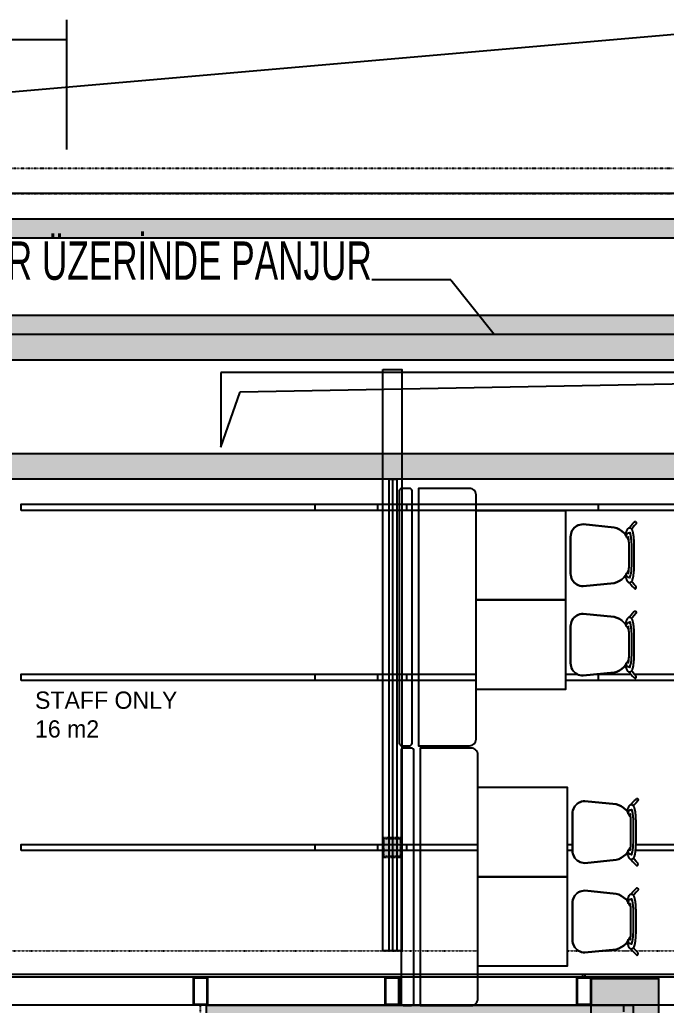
# Model space of a CAD drawing. Header units: inches. Extents: x 19839 to 37459, y -6108 to 838.
# Drawn here: x 35083 to 35589, y -1572 to -801 of the extents above; entities that cross this region are included whole.
import ezdxf
from ezdxf.enums import TextEntityAlignment as Align

# ---------------------------------------------------------------- set-up
doc = ezdxf.new("R2010")
doc.units = ezdxf.units.IN
doc.header["$MEASUREMENT"] = 0
for name, pattern in [('DASHDOTX2', [50.8, 25.4, -12.7, 0, -12.7]), ('DIVIDE2', [15.875, 6.35, -3.175, 0, -3.175, 0, -3.175]), ('DOT', [0.25, 0, -0.25]), ('DOTX2', [12.7, 0, -12.7]), ('HIDDEN1', [1, 0.6, -0.4]), ('JIS_02_1.0', [2, 1, -1])]:
    doc.linetypes.add(name, pattern=pattern)
for name, color, linetype in [('0-hsl-htc', 250, 'Continuous'), ('0-lns-IZGARA', 252, 'Continuous'), ('01_Existing Wall Hatch', 251, 'Continuous'), ('2-SPS-ALC', 3, 'Continuous'), ('3-opn-gls', 4, 'Continuous'), ('ABOVE-ATA', 235, 'JIS_02_1.0'), ('ALUMINIUM-ATA', 152, 'Continuous'), ('AVM-CEVRE-EGIM0.15', 11, 'Continuous'), ('AVM-CEVRE-GOR-DUVAR0.4', 4, 'Continuous'), ('AVM-CEVRE-GOR-KALDIRIM0.3', 112, 'DIVIDE2'), ('AVM-CEVRE-GOR-PARAPET0.3', 163, 'Continuous'), ('AVM-CEVRE-PANJUR_SAFT_ZEMINUSTU', 1, 'Continuous'), ('AVM-CEVRE-PANJUR_YAZI', 161, 'Continuous'), ('AVM100_02_CELIK GIYDIRME-PROFIL', 10, 'Continuous'), ('AVM100_02_KAPEN_GIYRDIRME CAM01', 83, 'Continuous'), ('AVM100_03_GOR_GIYDIRME-CELIK', 22, 'Continuous'), ('FURNITURE-ATA', 34, 'Continuous'), ('g3', 155, 'HIDDEN1'), ('GLASS-ATA', 140, 'Continuous'), ('GYPSUM-ATA', 11, 'Continuous'), ('n', 55, 'DOT'), ('TXT-ATA', 7, 'Continuous'), ('WIPEOUT-ATA', 185, 'DOTX2')]:
    doc.layers.add(name, color=color, linetype=linetype)
doc.layers.add('AVM100_02_DUVAR-ALCIPAN PROFIL AKS', color=1, linetype='DASHDOTX2', plot=False)
doc.styles.add('ATA', font='GOTHIC.TTF')
doc.styles.add('txt-note', font='ARIALN.TTF', dxfattribs={"width": 0.7})

# ---------------------------------------------------------------- blocks, each defined once
blk = doc.blocks.new('zemin 2')
at = {"layer": '0-hsl-htc'}
blk.add_hatch(color=0, dxfattribs=at).paths.add_polyline_path([(21228.39, 4089.75), (21213.39, 4089.75), (21213.39, 4074.75), (21228.39, 4074.75)])
at = {"layer": '01_Existing Wall Hatch'}
h = blk.add_hatch(color=0, dxfattribs=at)
h.dxf.hatch_style = 1
h.paths.add_polyline_path([(20735.39, 4483.75), (22016.89, 4483.75), (22016.89, 4573.75), (20735.39, 4573.75)])
h.paths.add_polyline_path([(20750.39, 4498.75), (22001.89, 4498.75), (22001.89, 4558.75), (20750.39, 4558.75)], flags=16)
h = blk.add_hatch(color=0, dxfattribs=at)
h.dxf.hatch_style = 1
h.paths.add_polyline_path([(20735.39, 4483.75), (22016.89, 4483.75), (22016.89, 4370.25), (20735.39, 4370.25)])
h.paths.add_polyline_path([(20755.39, 4463.75), (21996.89, 4463.75), (21996.89, 4390.25), (20755.39, 4390.25)], flags=16)
at = {"color": 0}
for points in [[(21213.39, 4456.25), (21228.39, 4456.25), (21228.39, 4001.25), (21213.39, 4001.25), (21213.39, 4456.25)], [(20930.57, 4345.83), (20930.57, 4350.66), (21209.32, 4350.66), (21209.32, 4345.83), (20930.57, 4345.83)], [(21160.57, 4345.83), (21160.57, 4350.66), (21381.82, 4350.66), (21381.82, 4345.83), (21160.57, 4345.83)], [(21232.39, 4345.83), (21232.39, 4350.66), (21509.32, 4350.66), (21509.32, 4345.83), (21232.39, 4345.83)], [(20930.57, 4212.83), (20930.57, 4217.66), (21209.32, 4217.66), (21209.32, 4212.83), (20930.57, 4212.83)], [(21160.57, 4212.83), (21160.57, 4217.66), (21381.82, 4217.66), (21381.82, 4212.83), (21160.57, 4212.83)], [(21232.39, 4212.83), (21232.39, 4217.66), (21509.32, 4217.66), (21509.32, 4212.83), (21232.39, 4212.83)], [(20930.57, 4079.83), (20930.57, 4084.66), (21209.32, 4084.66), (21209.32, 4079.83), (20930.57, 4079.83)], [(21160.57, 4079.83), (21160.57, 4084.66), (21381.82, 4084.66), (21381.82, 4079.83), (21160.57, 4079.83)], [(21232.39, 4079.83), (21232.39, 4084.66), (21509.32, 4084.66), (21509.32, 4079.83), (21232.39, 4079.83)]]:
    blk.add_lwpolyline(points, dxfattribs=at)
at = {"layer": '0-lns-IZGARA', "color": 0}
for p, q in [((20966.2, 4729.75), (20966.2, 4628.13)), ((20909.09, 4714.39), (20966.2, 4714.39))]:
    blk.add_line(p, q, dxfattribs=at)
at = {"layer": '2-SPS-ALC', "color": 0}
for p, q in [((21365.39, 3980.75), (21376.39, 3980.75)), ((21365.39, 3958.75), (21365.39, 3980.75)), ((21365.39, 3980.75), (21376.39, 3980.75)), ((21365.39, 3958.75), (21365.39, 3980.75)), ((21365.89, 3980.25), (21375.89, 3980.25)), ((21365.89, 3959.25), (21365.89, 3980.25)), ((21365.89, 3980.25), (21375.89, 3980.25)), ((21365.89, 3959.25), (21365.89, 3980.25)), ((21375.89, 3980.25), (21375.89, 3959.25)), ((21375.89, 3980.25), (21375.89, 3959.25)), ((21376.39, 3980.75), (21376.39, 3958.75)), ((21376.39, 3980.75), (21376.39, 3958.75)), ((21376.39, 3958.75), (21365.39, 3958.75)), ((21376.39, 3958.75), (21365.39, 3958.75)), ((21375.89, 3959.25), (21365.89, 3959.25)), ((21375.89, 3959.25), (21365.89, 3959.25))]:
    blk.add_line(p, q, dxfattribs=at)
at = {"layer": '3-opn-gls', "color": 0}
for p, q in [((21369.89, 3980.75), (21369.89, 3982.75)), ((21369.89, 3980.75), (21369.89, 3982.75)), ((21371.89, 3980.75), (21371.89, 3982.75)), ((21371.89, 3980.75), (21371.89, 3982.75))]:
    blk.add_line(p, q, dxfattribs=at)
at = {"layer": 'ABOVE-ATA', "color": 0, "ltscale": 10}
blk.add_line((21384.21, 2938.75, 0), (21384.21, 3958.88, 0), dxfattribs=at)
at = {"layer": 'AVM-CEVRE-EGIM0.15', "color": 0, "linetype": 'Continuous'}
blk.add_line((21574.94, 4729.75), (20240.89, 4613.75), dxfattribs=at)
at = {"layer": 'AVM-CEVRE-GOR-DUVAR0.4', "color": 0}
for p, q in [((20735.39, 4483.75), (22016.89, 4483.75)), ((20755.39, 4463.75), (21996.89, 4463.75)), ((21996.89, 4390.25), (20755.39, 4390.25)), ((22016.89, 4370.25), (20735.39, 4370.25))]:
    blk.add_line(p, q, dxfattribs=at)
at = {"layer": 'AVM-CEVRE-GOR-KALDIRIM0.3', "color": 0, "ltscale": 0.05}
for p, q in [((20230.89, 4613.75), (23164.07, 4613.75)), ((20230.89, 4593.75), (22016.89, 4593.75))]:
    blk.add_line(p, q, dxfattribs=at)
at = {"layer": 'AVM-CEVRE-GOR-PARAPET0.3', "color": 0}
for p, q in [((22016.89, 4593.75), (20230.89, 4593.75)), ((22016.89, 4573.75), (20735.39, 4573.75)), ((22001.89, 4558.75), (20750.39, 4558.75)), ((20750.39, 4498.75), (22001.89, 4498.75)), ((20735.39, 4483.75), (22016.89, 4483.75))]:
    blk.add_line(p, q, dxfattribs=at)
at = {"layer": 'AVM-CEVRE-PANJUR_SAFT_ZEMINUSTU', "color": 0}
for p, q in [((21086.89, 4453.75), (21086.89, 4395.25)), ((21921.12, 4453.75), (21086.89, 4453.75)), ((21101.89, 4438.75), (21921.12, 4453.75)), ((21086.89, 4395.25), (21101.89, 4438.75))]:
    blk.add_line(p, q, dxfattribs=at)
at = {"layer": 'AVM-CEVRE-PANJUR_YAZI', "color": 0}
for q in [(21204.9, 4526.27), (21300.48, 4483.75)]:
    blk.add_line((21266.83, 4526.27), q, dxfattribs=at)
at = {"layer": 'AVM100_02_CELIK GIYDIRME-PROFIL', "color": 0}
for p, q in [((21065.42, 3980.75), (21076.42, 3980.75)), ((21065.42, 3958.75), (21065.42, 3980.75)), ((21065.42, 3980.75), (21076.42, 3980.75)), ((21065.42, 3958.75), (21065.42, 3980.75)), ((21065.92, 3980.25), (21075.92, 3980.25)), ((21065.92, 3959.25), (21065.92, 3980.25)), ((21065.92, 3980.25), (21075.92, 3980.25)), ((21065.92, 3959.25), (21065.92, 3980.25)), ((21075.92, 3980.25), (21075.92, 3959.25)), ((21075.92, 3980.25), (21075.92, 3959.25)), ((21076.42, 3980.75), (21076.42, 3958.75)), ((21076.42, 3980.75), (21076.42, 3958.75)), ((21215.39, 3980.75), (21226.39, 3980.75)), ((21215.39, 3958.75), (21215.39, 3980.75)), ((21215.39, 3980.75), (21226.39, 3980.75)), ((21215.39, 3958.75), (21215.39, 3980.75)), ((21215.89, 3980.25), (21225.89, 3980.25)), ((21215.89, 3959.25), (21215.89, 3980.25)), ((21215.89, 3980.25), (21225.89, 3980.25)), ((21215.89, 3959.25), (21215.89, 3980.25)), ((21225.89, 3980.25), (21225.89, 3959.25)), ((21225.89, 3980.25), (21225.89, 3959.25)), ((21226.39, 3980.75), (21226.39, 3958.75)), ((21226.39, 3980.75), (21226.39, 3958.75)), ((21365.39, 3980.75), (21376.39, 3980.75)), ((21365.39, 3958.75), (21365.39, 3980.75)), ((21365.39, 3980.75), (21376.39, 3980.75)), ((21365.39, 3958.75), (21365.39, 3980.75)), ((21365.89, 3980.25), (21375.89, 3980.25)), ((21365.89, 3959.25), (21365.89, 3980.25)), ((21365.89, 3980.25), (21375.89, 3980.25)), ((21365.89, 3959.25), (21365.89, 3980.25)), ((21375.89, 3980.25), (21375.89, 3959.25)), ((21375.89, 3980.25), (21375.89, 3959.25)), ((21376.39, 3980.75), (21376.39, 3958.75)), ((21376.39, 3980.75), (21376.39, 3958.75)), ((21076.42, 3958.75), (21065.42, 3958.75)), ((21076.42, 3958.75), (21065.42, 3958.75)), ((21075.92, 3959.25), (21065.92, 3959.25)), ((21075.92, 3959.25), (21065.92, 3959.25)), ((21226.39, 3958.75), (21215.39, 3958.75)), ((21226.39, 3958.75), (21215.39, 3958.75)), ((21225.89, 3959.25), (21215.89, 3959.25)), ((21225.89, 3959.25), (21215.89, 3959.25)), ((21376.39, 3958.75), (21365.39, 3958.75)), ((21376.39, 3958.75), (21365.39, 3958.75)), ((21375.89, 3959.25), (21365.89, 3959.25)), ((21375.89, 3959.25), (21365.89, 3959.25))]:
    blk.add_line(p, q, dxfattribs=at)
at = {"layer": 'AVM100_02_DUVAR-ALCIPAN PROFIL AKS', "color": 0, "ltscale": 0.001}
blk.add_line((21070.71, 3959.75), (21070.71, 3952.85), dxfattribs=at)
at = {"layer": 'AVM100_02_KAPEN_GIYRDIRME CAM01', "color": 0}
for p, q in [((22069.71, 3982.75), (19949.03, 3982.75)), ((22069.71, 3980.75), (19949.03, 3980.75))]:
    blk.add_line(p, q, dxfattribs=at)
at = {"layer": 'AVM100_03_GOR_GIYDIRME-CELIK', "color": 0, "linetype": 'ByBlock'}
blk.add_line((22069.71, 3958.75), (19949.03, 3958.75), dxfattribs=at)
blk.add_line((22069.71, 3958.75), (19949.03, 3958.75), dxfattribs=at)
at = {"layer": 'g3', "color": 0, "linetype": 'HIDDEN1'}
blk.add_lwpolyline([(21228.39, 4089.75), (21213.39, 4089.75), (21213.39, 4074.75), (21228.39, 4074.75), (21228.39, 4089.75)], dxfattribs=at)
blk.add_lwpolyline([(21227.68, 4089.04), (21214.1, 4089.04), (21214.1, 4075.46), (21227.68, 4075.46)], close=True, dxfattribs=at)
at = {"layer": 'n', "color": 0}
blk.add_line((19949.03, 4001.25), (22120.89, 4001.25), dxfattribs=at)
at = {"layer": 'AVM-CEVRE-PANJUR_YAZI', "color": 0, "style": 'txt-note', "width": 0.8}
blk.add_text('200 cm DUVAR ÜZERİNDE PANJUR', height=30, dxfattribs=at).set_placement((21204.9, 4526.27), align=Align.RIGHT)
blk = doc.blocks.new('thornet1')
blk.add_wipeout([(16835.53, -12716.7), (16835.76, -12715.53), (16836.67, -12713.34), (16838.12, -12711.45), (16840, -12710.01), (16841.07, -12709.48), (16843.96, -12708.83), (16846.34, -12708.96), (16852.41, -12709.56), (16861.16, -12710.42), (16867.28, -12711.02), (16870.14, -12712.13), (16872.75, -12713.71), (16874.29, -12715.06), (16875.5, -12716.44), (16875.65, -12715.48), (16876.18, -12714.09), (16876.92, -12712.47), (16877.5, -12711.64), (16878, -12711.3), (16878.48, -12711.01), (16879.36, -12709.89), (16880.62, -12708.45), (16882.34, -12706.86), (16882.83, -12706.9), (16883.17, -12707.25), (16883.34, -12707.91), (16883.17, -12708.57), (16882.68, -12709.12), (16881.86, -12709.97), (16880.93, -12711.04), (16879.95, -12712.29), (16880.21, -12712.93), (16880.77, -12714.78), (16881.33, -12718.54), (16881.6, -12723.15), (16881.61, -12729.45), (16881.61, -12739.01), (16881.52, -12741.65), (16881.33, -12744.15), (16880.94, -12747.1), (16880.44, -12749.14), (16880.22, -12750.76), (16881.18, -12751.92), (16882.29, -12753.16), (16883.08, -12753.97), (16883.34, -12754.78), (16883.11, -12755.55), (16882.65, -12755.85), (16882.16, -12755.72), (16880.47, -12754.06), (16878.9, -12752.23), (16878.34, -12751.49), (16877.3, -12750.84), (16876.56, -12749.46), (16875.8, -12747.65), (16875.59, -12747.01), (16874.9, -12746.93), (16874.29, -12747.63), (16872.29, -12749.28), (16870.67, -12750.3), (16868.25, -12751.34), (16867.28, -12751.67), (16845.12, -12753.84), (16844.02, -12753.95), (16840.97, -12753.16), (16838.56, -12751.63), (16837, -12749.84), (16835.76, -12747.15), (16835.45, -12744.81), (16835.45, -12736.61)]).dxf.layer = 'WIPEOUT-ATA'
at = {"layer": 'FURNITURE-ATA'}
for p, q in [((16840, -12710.01, 61.43), (16839.01, -12710.67, 61.43)), ((16840, -12710.01, 58.87), (16839.01, -12710.67, 58.87)), ((16841.07, -12709.48, 61.43), (16840, -12710.01, 61.43)), ((16841.07, -12709.48, 58.87), (16840, -12710.01, 58.87)), ((16842.19, -12709.1, 61.43), (16841.07, -12709.48, 61.43)), ((16842.19, -12709.1, 58.87), (16841.07, -12709.48, 58.87)), ((16843.36, -12708.87, 61.43), (16842.19, -12709.1, 61.43)), ((16843.36, -12708.87, 58.87), (16842.19, -12709.1, 58.87)), ((16844.56, -12708.79, 61.43), (16843.36, -12708.87, 61.43)), ((16844.56, -12708.79, 58.87), (16843.36, -12708.87, 58.87)), ((16867.28, -12711.02, 61.43), (16844.56, -12708.79, 61.43)), ((16867.28, -12711.02, 58.87), (16844.56, -12708.79, 58.87)), ((16835.53, -12716.7, 61.43), (16835.45, -12717.87, 61.43)), ((16835.53, -12716.7, 58.87), (16835.45, -12717.87, 58.87)), ((16835.76, -12715.53, 61.43), (16835.53, -12716.7, 61.43)), ((16835.76, -12715.53, 58.87), (16835.53, -12716.7, 58.87)), ((16835.53, -12716.7, 58.87), (16835.53, -12716.7, 61.43)), ((16836.14, -12714.41, 61.43), (16835.76, -12715.53, 61.43)), ((16836.14, -12714.41, 58.87), (16835.76, -12715.53, 58.87)), ((16835.76, -12715.53, 58.87), (16835.76, -12715.53, 61.43)), ((16836.67, -12713.34, 61.43), (16836.14, -12714.41, 61.43)), ((16836.67, -12713.34, 58.87), (16836.14, -12714.41, 58.87)), ((16836.14, -12714.41, 58.87), (16836.14, -12714.41, 61.43)), ((16837.33, -12712.35, 61.43), (16836.67, -12713.34, 61.43)), ((16837.33, -12712.35, 58.87), (16836.67, -12713.34, 58.87)), ((16836.67, -12713.34, 58.87), (16836.67, -12713.34, 61.43)), ((16838.12, -12711.45, 61.43), (16837.33, -12712.35, 61.43)), ((16838.12, -12711.45, 58.87), (16837.33, -12712.35, 58.87)), ((16839.01, -12710.67, 61.43), (16838.12, -12711.45, 61.43)), ((16839.01, -12710.67, 58.87), (16838.12, -12711.45, 58.87)), ((16869.23, -12711.68, 61.43), (16867.28, -12711.02, 61.43)), ((16869.23, -12711.68, 58.87), (16867.28, -12711.02, 58.87)), ((16871.06, -12712.58, 61.43), (16869.23, -12711.68, 61.43)), ((16871.06, -12712.58, 58.87), (16869.23, -12711.68, 58.87)), ((16869.23, -12711.68, 58.87), (16869.23, -12711.68, 61.43)), ((16872.75, -12713.71, 61.43), (16871.06, -12712.58, 61.43)), ((16872.75, -12713.71, 58.87), (16871.06, -12712.58, 58.87)), ((16871.06, -12712.58, 58.87), (16871.06, -12712.58, 61.43)), ((16874.29, -12715.06, 61.43), (16872.75, -12713.71, 61.43)), ((16874.29, -12715.06, 58.87), (16872.75, -12713.71, 58.87)), ((16872.75, -12713.71, 58.87), (16872.75, -12713.71, 61.43)), ((16875.5, -12716.44, 58.87), (16874.29, -12715.06, 58.87)), ((16835.45, -12717.87, 58.87), (16835.45, -12717.87, 61.43)), ((16835.45, -12717.87, 61.43), (16835.45, -12744.81, 61.43)), ((16835.45, -12717.87, 58.87), (16835.45, -12744.81, 58.87)), ((16877.67, -12720.12, 58.87), (16876.89, -12718.54, 58.87)), ((16835.45, -12744.81, 58.87), (16835.45, -12744.81, 61.43)), ((16835.45, -12744.81, 61.43), (16835.53, -12745.99, 61.43)), ((16835.45, -12744.81, 58.87), (16835.53, -12745.99, 58.87)), ((16835.53, -12745.99, 61.43), (16835.76, -12747.15, 61.43)), ((16835.53, -12745.99, 58.87), (16835.53, -12745.99, 61.43)), ((16835.53, -12745.99, 58.87), (16835.76, -12747.15, 58.87)), ((16876.91, -12744.1, 58.87), (16877.67, -12742.57, 58.87)), ((16877.67, -12742.57, 58.87), (16877.67, -12742.57, 61.43)), ((16835.76, -12747.15, 61.43), (16836.14, -12748.28, 61.43)), ((16835.76, -12747.15, 58.87), (16835.76, -12747.15, 61.43)), ((16835.76, -12747.15, 58.87), (16836.14, -12748.28, 58.87)), ((16836.14, -12748.28, 61.43), (16836.67, -12749.35, 61.43)), ((16836.14, -12748.28, 58.87), (16836.14, -12748.28, 61.43)), ((16836.14, -12748.28, 58.87), (16836.67, -12749.35, 58.87)), ((16836.67, -12749.35, 61.43), (16837.33, -12750.34, 61.43)), ((16836.67, -12749.35, 58.87), (16836.67, -12749.35, 61.43)), ((16836.67, -12749.35, 58.87), (16837.33, -12750.34, 58.87)), ((16837.33, -12750.34, 61.43), (16838.12, -12751.23, 61.43)), ((16837.33, -12750.34, 58.87), (16837.33, -12750.34, 61.43)), ((16837.33, -12750.34, 58.87), (16838.12, -12751.23, 58.87)), ((16838.12, -12751.23, 61.43), (16839.01, -12752.02, 61.43)), ((16838.12, -12751.23, 58.87), (16838.12, -12751.23, 61.43)), ((16838.12, -12751.23, 58.87), (16839.01, -12752.02, 58.87)), ((16839.01, -12752.02, 61.43), (16840, -12752.68, 61.43)), ((16839.01, -12752.02, 58.87), (16839.01, -12752.02, 61.43)), ((16839.01, -12752.02, 58.87), (16840, -12752.68, 58.87)), ((16840, -12752.68, 61.43), (16841.07, -12753.2, 61.43)), ((16840, -12752.68, 58.87), (16840, -12752.68, 61.43)), ((16840, -12752.68, 58.87), (16841.07, -12753.2, 58.87)), ((16841.07, -12753.2, 61.43), (16842.19, -12753.59, 61.43)), ((16841.07, -12753.2, 58.87), (16841.07, -12753.2, 61.43)), ((16841.07, -12753.2, 58.87), (16842.19, -12753.59, 58.87)), ((16844.56, -12753.9, 61.43), (16867.28, -12751.67, 61.43)), ((16844.56, -12753.9, 58.87), (16867.28, -12751.67, 58.87)), ((16867.28, -12751.67, 61.43), (16869.23, -12751.01, 61.43)), ((16867.28, -12751.67, 58.87), (16869.23, -12751.01, 58.87)), ((16867.28, -12751.67, 58.87), (16867.28, -12751.67, 61.43)), ((16869.23, -12751.01, 61.43), (16871.06, -12750.11, 61.43)), ((16869.23, -12751.01, 58.87), (16871.06, -12750.11, 58.87)), ((16869.23, -12751.01, 58.87), (16869.23, -12751.01, 61.43)), ((16871.06, -12750.11, 61.43), (16872.75, -12748.97, 61.43)), ((16871.06, -12750.11, 58.87), (16872.75, -12748.97, 58.87)), ((16871.06, -12750.11, 58.87), (16871.06, -12750.11, 61.43)), ((16872.75, -12748.97, 61.43), (16874.29, -12747.63, 61.43)), ((16872.75, -12748.97, 58.87), (16874.29, -12747.63, 58.87)), ((16872.75, -12748.97, 58.87), (16872.75, -12748.97, 61.43)), ((16874.29, -12747.63, 61.43), (16875.51, -12746.23, 120.3)), ((16874.29, -12747.63, 58.87), (16875.51, -12746.23, 117.75)), ((16874.29, -12747.63, 58.87), (16874.29, -12747.63, 61.43)), ((16875.51, -12746.23, 117.75), (16875.51, -12746.23, 120.3)), ((16842.19, -12753.59, 61.43), (16843.36, -12753.82, 61.43)), ((16842.19, -12753.59, 58.87), (16842.19, -12753.59, 61.43)), ((16842.19, -12753.59, 58.87), (16843.36, -12753.82, 58.87)), ((16843.36, -12753.82, 61.43), (16844.56, -12753.9, 61.43)), ((16843.36, -12753.82, 58.87), (16844.56, -12753.9, 58.87)), ((16844.56, -12753.9, 58.87), (16844.56, -12753.9, 61.43))]:
    blk.add_line(p, q, dxfattribs=at)
for points, elevation in [([(16878.34, -12711.2), (16878.61, -12710.82), (16879.36, -12709.89), (16880.62, -12708.45), (16881.36, -12707.73), (16882.16, -12706.97)], 33.45), ([(16882.16, -12706.97), (16882.34, -12706.86), (16882.55, -12706.82), (16882.75, -12706.86), (16882.94, -12706.97), (16883.11, -12707.14), (16883.23, -12707.36), (16883.31, -12707.63), (16883.34, -12707.91), (16883.31, -12708.19), (16883.23, -12708.45), (16883.11, -12708.68), (16881.86, -12709.97), (16880.5, -12711.55), (16879.95, -12712.29)], 16.77), ([(16876.03, -12717.37), (16875.82, -12717.17), (16875.66, -12716.9), (16875.55, -12716.55), (16875.52, -12716.22), (16875.56, -12715.84), (16875.61, -12715.61), (16875.69, -12715.36), (16875.84, -12714.91), (16875.95, -12714.62), (16876.09, -12714.28), (16876.26, -12713.9), (16876.41, -12713.57), (16876.67, -12712.99), (16876.92, -12712.47), (16877, -12712.3), (16877.16, -12712.04), (16877.25, -12711.9), (16877.35, -12711.79), (16877.56, -12711.58), (16877.66, -12711.5), (16877.9, -12711.37), (16878.01, -12711.32), (16878.27, -12711.28), (16878.38, -12711.26), (16878.5, -12711.28), (16878.76, -12711.32), (16878.88, -12711.37), (16879.12, -12711.5), (16879.24, -12711.58), (16879.37, -12711.7), (16879.57, -12711.9), (16879.69, -12712.04), (16879.82, -12712.22), (16879.95, -12712.43), (16880.09, -12712.68), (16880.21, -12712.93), (16880.33, -12713.22), (16880.4, -12713.42), (16880.44, -12713.55), (16880.56, -12713.92), (16880.67, -12714.33), (16880.72, -12714.56), (16880.82, -12714.99), (16880.92, -12715.45), (16881.01, -12715.94), (16881.09, -12716.46), (16881.16, -12717), (16881.23, -12717.56), (16881.28, -12718.05), (16881.33, -12718.54), (16881.37, -12719.03), (16881.41, -12719.52), (16881.45, -12720.04), (16881.49, -12720.54), (16881.52, -12721.04), (16881.54, -12721.57), (16881.56, -12722.09), (16881.58, -12722.62), (16881.6, -12723.15), (16881.61, -12723.68), (16881.61, -12739.01), (16881.58, -12740.07), (16881.56, -12740.59), (16881.52, -12741.65), (16881.45, -12742.65), (16881.37, -12743.66), (16881.28, -12744.64), (16881.16, -12745.69), (16881.09, -12746.23), (16881.01, -12746.74), (16880.87, -12747.46), (16880.73, -12748.1), (16880.65, -12748.41), (16880.44, -12749.14), (16880.21, -12749.76), (16880.09, -12750.01), (16879.97, -12750.21), (16879.82, -12750.47), (16879.69, -12750.64), (16879.57, -12750.79), (16879.37, -12750.99), (16879.24, -12751.1), (16879.12, -12751.19), (16878.88, -12751.31), (16878.76, -12751.36), (16878.38, -12751.42), (16878.01, -12751.36), (16877.9, -12751.31), (16877.66, -12751.19), (16877.56, -12751.1), (16877.35, -12750.9), (16877.25, -12750.79), (16877.16, -12750.64), (16877, -12750.38), (16876.92, -12750.21), (16876.67, -12749.69), (16876.45, -12749.22), (16876.41, -12749.12), (16876.26, -12748.79), (16876.09, -12748.41), (16875.95, -12748.07), (16875.84, -12747.77), (16875.75, -12747.52), (16875.65, -12747.21), (16875.59, -12747.01), (16875.56, -12746.88), (16875.55, -12746.8), (16875.52, -12746.47), (16875.54, -12746.2), (16875.55, -12746.13), (16875.56, -12746.1), (16875.66, -12745.79), (16875.82, -12745.52), (16876.03, -12745.31)], 60.9), ([(16878.3, -12715.4), (16878.31, -12715.39), (16878.48, -12715.04), (16878.61, -12714.78), (16878.76, -12715.31), (16878.93, -12716.15), (16879, -12716.59), (16879.05, -12716.88)], 84.47), ([(16878.3, -12747.28), (16878.31, -12747.3), (16878.48, -12747.64), (16878.61, -12747.91), (16878.76, -12747.38), (16878.93, -12746.54), (16879, -12746.1), (16879.05, -12745.8)], 84.47), ([(16878.34, -12751.49), (16878.61, -12751.86), (16879.36, -12752.8), (16880.62, -12754.24), (16881.36, -12754.95), (16882.16, -12755.72)], 33.45), ([(16882.16, -12755.72), (16882.34, -12755.83), (16882.55, -12755.86), (16882.75, -12755.83), (16882.94, -12755.72), (16883.11, -12755.55), (16883.23, -12755.32), (16883.31, -12755.06), (16883.34, -12754.78), (16883.31, -12754.5), (16883.23, -12754.23), (16883.11, -12754.01), (16881.86, -12752.71), (16880.5, -12751.13), (16879.95, -12750.39)], 16.77)]:
    blk.add_lwpolyline(points, dxfattribs=dict(at, elevation=elevation))
at = {"layer": 'FURNITURE-ATA', "elevation": 72.41}
blk.add_lwpolyline([(16876.02, -12745.09), (16876.02, -12744.9), (16876.08, -12744.71), (16876.19, -12744.54), (16876.35, -12744.39), (16876.54, -12744.28), (16876.75, -12744.21), (16876.96, -12744.19), (16877.17, -12744.22), (16877.36, -12744.29), (16877.51, -12744.4), (16877.61, -12744.55), (16877.62, -12744.57), (16877.63, -12744.51), (16877.74, -12743.88), (16877.79, -12743.48), (16877.84, -12743.1), (16877.89, -12742.69), (16877.92, -12742.27), (16877.95, -12741.89), (16877.98, -12741.51), (16878.01, -12741.13), (16878.05, -12740.34), (16878.11, -12739.15), (16878.14, -12737.93), (16878.15, -12737.52), (16878.15, -12725.16), (16878.11, -12723.54), (16878.03, -12721.95), (16878.01, -12721.56), (16877.92, -12720.42), (16877.89, -12720), (16877.74, -12718.84), (16877.69, -12718.49), (16877.63, -12718.17), (16877.62, -12718.12), (16877.61, -12718.14), (16877.51, -12718.28), (16877.36, -12718.4), (16877.17, -12718.47), (16876.96, -12718.5), (16876.75, -12718.47), (16876.54, -12718.4), (16876.35, -12718.29), (16876.19, -12718.15), (16876.08, -12717.98), (16876.02, -12717.79), (16876.02, -12717.6), (16876.47, -12716.26), (16876.54, -12716.07), (16876.57, -12715.98), (16876.59, -12715.93), (16876.65, -12715.82), (16876.78, -12715.6), (16876.84, -12715.51), (16877.01, -12715.34), (16877.07, -12715.28), (16877.33, -12715.14), (16877.61, -12715.09), (16877.9, -12715.13), (16878.17, -12715.28), (16878.24, -12715.35), (16878.41, -12715.51), (16878.49, -12715.6), (16878.56, -12715.72), (16878.76, -12716.07), (16878.84, -12716.23), (16878.91, -12716.43), (16878.99, -12716.67), (16879.06, -12716.94), (16879.15, -12717.27), (16879.2, -12717.55), (16879.29, -12718.08), (16879.41, -12719.11), (16879.55, -12720.29), (16879.64, -12721.51), (16879.76, -12723.46), (16879.79, -12725.16), (16879.82, -12737.55), (16879.58, -12742.21), (16879.26, -12744.77), (16879.09, -12745.67), (16878.98, -12746.02), (16878.84, -12746.45), (16878.62, -12746.86), (16878.49, -12747.08), (16878.41, -12747.18), (16878.17, -12747.41), (16877.9, -12747.55), (16877.61, -12747.6), (16877.34, -12747.55), (16877.07, -12747.41), (16876.84, -12747.18), (16876.78, -12747.08), (16876.65, -12746.87), (16876.59, -12746.76), (16876.54, -12746.62), (16876.39, -12746.2), (16876.26, -12745.81), (16876.08, -12745.27)], close=True, dxfattribs=at)
at = {"layer": 'FURNITURE-ATA'}
mesh = blk.add_polyface(dxfattribs=at)
corners = [(16840, -12710.01, 61.43), (16839.01, -12710.67, 58.87), (16839.01, -12710.67, 61.43), (16840, -12710.01, 58.87)]
mesh.append_faces([[corners[k] for k in face] for face in [(0, 1, 2), (1, 0, 3)]], dxfattribs={"vtx0": -1})
mesh = blk.add_polyface(dxfattribs=at)
corners = [(16841.07, -12709.48, 61.43), (16840, -12710.01, 58.87), (16840, -12710.01, 61.43), (16841.07, -12709.48, 58.87)]
mesh.append_faces([[corners[k] for k in face] for face in [(0, 1, 2), (1, 0, 3)]], dxfattribs={"vtx0": -1})
mesh = blk.add_polyface(dxfattribs=at)
corners = [(16842.19, -12709.1, 61.43), (16841.07, -12709.48, 58.87), (16841.07, -12709.48, 61.43), (16842.19, -12709.1, 58.87)]
mesh.append_faces([[corners[k] for k in face] for face in [(0, 1, 2), (1, 0, 3)]], dxfattribs={"vtx0": -1})
mesh = blk.add_polyface(dxfattribs=at)
corners = [(16843.36, -12708.87, 61.43), (16842.19, -12709.1, 58.87), (16842.19, -12709.1, 61.43), (16843.36, -12708.87, 58.87)]
mesh.append_faces([[corners[k] for k in face] for face in [(0, 1, 2), (1, 0, 3)]], dxfattribs={"vtx0": -1})
mesh = blk.add_polyface(dxfattribs=at)
corners = [(16844.56, -12708.79, 61.43), (16843.36, -12708.87, 58.87), (16843.36, -12708.87, 61.43), (16844.56, -12708.79, 58.87)]
mesh.append_faces([[corners[k] for k in face] for face in [(0, 1, 2), (1, 0, 3)]], dxfattribs={"vtx0": -1})
mesh = blk.add_polyface(dxfattribs=at)
corners = [(16867.28, -12711.02, 61.43), (16844.56, -12708.79, 58.87), (16844.56, -12708.79, 61.43), (16867.28, -12711.02, 58.87)]
mesh.append_faces([[corners[k] for k in face] for face in [(0, 1, 2), (1, 0, 3)]], dxfattribs={"vtx0": -1})
mesh = blk.add_polyface(dxfattribs=at)
corners = [(16835.45, -12717.87, 61.43), (16835.53, -12716.7, 58.87), (16835.45, -12717.87, 58.87), (16835.53, -12716.7, 61.43)]
mesh.append_faces([[corners[k] for k in face] for face in [(0, 1, 2), (1, 0, 3)]], dxfattribs={"vtx0": -1})
mesh = blk.add_polyface(dxfattribs=at)
corners = [(16835.53, -12716.7, 61.43), (16835.76, -12715.53, 58.87), (16835.53, -12716.7, 58.87), (16835.76, -12715.53, 61.43)]
mesh.append_faces([[corners[k] for k in face] for face in [(0, 1, 2), (1, 0, 3)]], dxfattribs={"vtx0": -1})
mesh = blk.add_polyface(dxfattribs=at)
corners = [(16835.76, -12715.53, 61.43), (16836.14, -12714.41, 58.87), (16835.76, -12715.53, 58.87), (16836.14, -12714.41, 61.43)]
mesh.append_faces([[corners[k] for k in face] for face in [(0, 1, 2), (1, 0, 3)]], dxfattribs={"vtx0": -1})
mesh = blk.add_polyface(dxfattribs=at)
corners = [(16836.14, -12714.41, 61.43), (16836.67, -12713.34, 58.87), (16836.14, -12714.41, 58.87), (16836.67, -12713.34, 61.43)]
mesh.append_faces([[corners[k] for k in face] for face in [(0, 1, 2), (1, 0, 3)]], dxfattribs={"vtx0": -1})
mesh = blk.add_polyface(dxfattribs=at)
corners = [(16836.67, -12713.34, 58.87), (16837.33, -12712.35, 61.43), (16837.33, -12712.35, 58.87), (16836.67, -12713.34, 61.43)]
mesh.append_faces([[corners[k] for k in face] for face in [(0, 1, 2), (1, 0, 3)]], dxfattribs={"vtx0": -1})
mesh = blk.add_polyface(dxfattribs=at)
corners = [(16837.33, -12712.35, 61.43), (16838.12, -12711.45, 58.87), (16837.33, -12712.35, 58.87), (16838.12, -12711.45, 61.43)]
mesh.append_faces([[corners[k] for k in face] for face in [(0, 1, 2), (1, 0, 3)]], dxfattribs={"vtx0": -1})
mesh = blk.add_polyface(dxfattribs=at)
corners = [(16839.01, -12710.67, 61.43), (16838.12, -12711.45, 58.87), (16838.12, -12711.45, 61.43), (16839.01, -12710.67, 58.87)]
mesh.append_faces([[corners[k] for k in face] for face in [(0, 1, 2), (1, 0, 3)]], dxfattribs={"vtx0": -1})
mesh = blk.add_polyface(dxfattribs=at)
corners = [(16869.23, -12711.68, 61.43), (16867.28, -12711.02, 58.87), (16867.28, -12711.02, 61.43), (16869.23, -12711.68, 58.87)]
mesh.append_faces([[corners[k] for k in face] for face in [(0, 1, 2), (1, 0, 3)]], dxfattribs={"vtx0": -1})
mesh = blk.add_polyface(dxfattribs=at)
corners = [(16871.06, -12712.58, 61.43), (16869.23, -12711.68, 58.87), (16869.23, -12711.68, 61.43), (16871.06, -12712.58, 58.87)]
mesh.append_faces([[corners[k] for k in face] for face in [(0, 1, 2), (1, 0, 3)]], dxfattribs={"vtx0": -1})
mesh = blk.add_polyface(dxfattribs=at)
corners = [(16872.75, -12713.71, 61.43), (16871.06, -12712.58, 58.87), (16871.06, -12712.58, 61.43), (16872.75, -12713.71, 58.87)]
mesh.append_faces([[corners[k] for k in face] for face in [(0, 1, 2), (1, 0, 3)]], dxfattribs={"vtx0": -1})
mesh = blk.add_polyface(dxfattribs=at)
corners = [(16874.29, -12715.06, 61.43), (16872.75, -12713.71, 58.87), (16872.75, -12713.71, 61.43), (16874.29, -12715.06, 58.87)]
mesh.append_faces([[corners[k] for k in face] for face in [(0, 1, 2), (1, 0, 3)]], dxfattribs={"vtx0": -1})
mesh = blk.add_polyface(dxfattribs=at)
corners = [(16835.45, -12744.81, 61.43), (16835.45, -12717.87, 58.87), (16835.45, -12744.81, 58.87), (16835.45, -12717.87, 61.43)]
mesh.append_faces([[corners[k] for k in face] for face in [(0, 1, 2), (1, 0, 3)]], dxfattribs={"vtx0": -1})
mesh = blk.add_polyface(dxfattribs=at)
corners = [(16835.53, -12745.99, 61.43), (16835.45, -12744.81, 58.87), (16835.53, -12745.99, 58.87), (16835.45, -12744.81, 61.43)]
mesh.append_faces([[corners[k] for k in face] for face in [(0, 1, 2), (1, 0, 3)]], dxfattribs={"vtx0": -1})
mesh = blk.add_polyface(dxfattribs=at)
corners = [(16835.76, -12747.15, 61.43), (16835.53, -12745.99, 58.87), (16835.76, -12747.15, 58.87), (16835.53, -12745.99, 61.43)]
mesh.append_faces([[corners[k] for k in face] for face in [(0, 1, 2), (1, 0, 3)]], dxfattribs={"vtx0": -1})
mesh = blk.add_polyface(dxfattribs=at)
corners = [(16836.14, -12748.28, 61.43), (16835.76, -12747.15, 58.87), (16836.14, -12748.28, 58.87), (16835.76, -12747.15, 61.43)]
mesh.append_faces([[corners[k] for k in face] for face in [(0, 1, 2), (1, 0, 3)]], dxfattribs={"vtx0": -1})
mesh = blk.add_polyface(dxfattribs=at)
corners = [(16836.67, -12749.35, 61.43), (16836.14, -12748.28, 58.87), (16836.67, -12749.35, 58.87), (16836.14, -12748.28, 61.43)]
mesh.append_faces([[corners[k] for k in face] for face in [(0, 1, 2), (1, 0, 3)]], dxfattribs={"vtx0": -1})
mesh = blk.add_polyface(dxfattribs=at)
corners = [(16837.33, -12750.34, 61.43), (16836.67, -12749.35, 58.87), (16837.33, -12750.34, 58.87), (16836.67, -12749.35, 61.43)]
mesh.append_faces([[corners[k] for k in face] for face in [(0, 1, 2), (1, 0, 3)]], dxfattribs={"vtx0": -1})
mesh = blk.add_polyface(dxfattribs=at)
corners = [(16838.12, -12751.23, 61.43), (16837.33, -12750.34, 58.87), (16838.12, -12751.23, 58.87), (16837.33, -12750.34, 61.43)]
mesh.append_faces([[corners[k] for k in face] for face in [(0, 1, 2), (1, 0, 3)]], dxfattribs={"vtx0": -1})
mesh = blk.add_polyface(dxfattribs=at)
corners = [(16839.01, -12752.02, 58.87), (16838.12, -12751.23, 61.43), (16838.12, -12751.23, 58.87), (16839.01, -12752.02, 61.43)]
mesh.append_faces([[corners[k] for k in face] for face in [(0, 1, 2), (1, 0, 3)]], dxfattribs={"vtx0": -1})
mesh = blk.add_polyface(dxfattribs=at)
corners = [(16840, -12752.68, 58.87), (16839.01, -12752.02, 61.43), (16839.01, -12752.02, 58.87), (16840, -12752.68, 61.43)]
mesh.append_faces([[corners[k] for k in face] for face in [(0, 1, 2), (1, 0, 3)]], dxfattribs={"vtx0": -1})
mesh = blk.add_polyface(dxfattribs=at)
corners = [(16841.07, -12753.2, 58.87), (16840, -12752.68, 61.43), (16840, -12752.68, 58.87), (16841.07, -12753.2, 61.43)]
mesh.append_faces([[corners[k] for k in face] for face in [(0, 1, 2), (1, 0, 3)]], dxfattribs={"vtx0": -1})
mesh = blk.add_polyface(dxfattribs=at)
corners = [(16842.19, -12753.59, 58.87), (16841.07, -12753.2, 61.43), (16841.07, -12753.2, 58.87), (16842.19, -12753.59, 61.43)]
mesh.append_faces([[corners[k] for k in face] for face in [(0, 1, 2), (1, 0, 3)]], dxfattribs={"vtx0": -1})
mesh = blk.add_polyface(dxfattribs=at)
corners = [(16867.28, -12751.67, 58.87), (16844.56, -12753.9, 61.43), (16844.56, -12753.9, 58.87), (16867.28, -12751.67, 61.43)]
mesh.append_faces([[corners[k] for k in face] for face in [(0, 1, 2), (1, 0, 3)]], dxfattribs={"vtx0": -1})
mesh = blk.add_polyface(dxfattribs=at)
corners = [(16869.23, -12751.01, 58.87), (16867.28, -12751.67, 61.43), (16867.28, -12751.67, 58.87), (16869.23, -12751.01, 61.43)]
mesh.append_faces([[corners[k] for k in face] for face in [(0, 1, 2), (1, 0, 3)]], dxfattribs={"vtx0": -1})
mesh = blk.add_polyface(dxfattribs=at)
corners = [(16871.06, -12750.11, 58.87), (16869.23, -12751.01, 61.43), (16869.23, -12751.01, 58.87), (16871.06, -12750.11, 61.43)]
mesh.append_faces([[corners[k] for k in face] for face in [(0, 1, 2), (1, 0, 3)]], dxfattribs={"vtx0": -1})
mesh = blk.add_polyface(dxfattribs=at)
corners = [(16872.75, -12748.97, 58.87), (16871.06, -12750.11, 61.43), (16871.06, -12750.11, 58.87), (16872.75, -12748.97, 61.43)]
mesh.append_faces([[corners[k] for k in face] for face in [(0, 1, 2), (1, 0, 3)]], dxfattribs={"vtx0": -1})
mesh = blk.add_polyface(dxfattribs=at)
corners = [(16874.29, -12747.63, 58.87), (16872.75, -12748.97, 61.43), (16872.75, -12748.97, 58.87), (16874.29, -12747.63, 61.43)]
mesh.append_faces([[corners[k] for k in face] for face in [(0, 1, 2), (1, 0, 3)]], dxfattribs={"vtx0": -1})
mesh = blk.add_polyface(dxfattribs=at)
corners = [(16875.51, -12746.23, 117.75), (16874.29, -12747.63, 61.43), (16874.29, -12747.63, 58.87), (16875.51, -12746.23, 120.3)]
mesh.append_faces([[corners[k] for k in face] for face in [(0, 1, 2), (1, 0, 3)]], dxfattribs={"vtx0": -1})
mesh = blk.add_polyface(dxfattribs=at)
corners = [(16843.36, -12753.82, 58.87), (16842.19, -12753.59, 61.43), (16842.19, -12753.59, 58.87), (16843.36, -12753.82, 61.43)]
mesh.append_faces([[corners[k] for k in face] for face in [(0, 1, 2), (1, 0, 3)]], dxfattribs={"vtx0": -1})
mesh = blk.add_polyface(dxfattribs=at)
corners = [(16844.56, -12753.9, 58.87), (16843.36, -12753.82, 61.43), (16843.36, -12753.82, 58.87), (16844.56, -12753.9, 61.43)]
mesh.append_faces([[corners[k] for k in face] for face in [(0, 1, 2), (1, 0, 3)]], dxfattribs={"vtx0": -1})

msp = doc.modelspace()

# ---------------------------------------------------------------- hatches: boundary and pattern name
at = {"layer": '01_Existing Wall Hatch'}
h = msp.add_hatch(color=256, dxfattribs=at)
h.dxf.hatch_style = 1
h.paths.add_polyline_path([(35530.24, -1551.08), (35583.06, -1551.08), (35583.06, -1580.68), (35530.24, -1580.68)])
h = msp.add_hatch(color=256, dxfattribs=at)
h.dxf.hatch_style = 1
h.paths.add_polyline_path([(35229.56, -1572.08), (35563.08, -1572.08), (35563.08, -1580.68), (35229.56, -1580.68)])

# ---------------------------------------------------------------- linework, layer by layer
at = {"layer": 'ABOVE-ATA', "ltscale": 5}
msp.add_line((35555.78, -2607.08, 0), (35555.78, -1572.08, 0), dxfattribs=at)
at = {"layer": 'ALUMINIUM-ATA'}
msp.add_lwpolyline([(35375.24, -1529.58), (35372.24, -1529.58), (35372.24, -1160.58), (35378.24, -1160.58), (35378.24, -1529.58)], close=True, dxfattribs=at)
at = {"layer": 'FURNITURE-ATA'}
for points in [[(35388.24, -1167.7), (35382.24, -1167.7, 0.414214), (35380.24, -1169.7), (35380.24, -1367, 0.414214), (35382.24, -1369), (35388.24, -1369, 0.414214), (35390.24, -1367), (35390.24, -1169.7, 0.414214)], [(35389.65, -1370.91), (35383.65, -1370.91, 0.414214), (35381.65, -1372.91), (35381.65, -1570.22, 0.414214), (35383.65, -1572.22), (35389.65, -1572.22, 0.414214), (35391.65, -1570.22), (35391.65, -1372.91, 0.414214)]]:
    msp.add_lwpolyline(points, format="xyb", close=True, dxfattribs=at)
at = {"layer": 'GLASS-ATA'}
msp.add_line((35375.24, -1529.58), (35375.24, -1160.58), dxfattribs=at)
at = {"layer": 'GYPSUM-ATA'}
for points in [[(35530.24, -1551.08), (35583.06, -1551.08), (35583.06, -1580.68), (35530.24, -1580.68)], [(35229.56, -1572.08), (35563.08, -1572.08), (35563.08, -1580.68), (35229.56, -1580.68)]]:
    msp.add_lwpolyline(points, close=True, dxfattribs=at)

# ---------------------------------------------------------------- block references
at = {"layer": '01_Existing Wall Hatch'}
msp.add_blockref('zemin 2', (14153.85, -5530.83), dxfattribs=at)

# ---------------------------------------------------------------- texts
at = {"layer": 'TXT-ATA', "insert": (35095.31, -1326.63), "char_height": 13.5, "attachment_point": 1, "style": 'ATA'}
msp.add_mtext_dynamic_manual_height_columns('STAFF ONLY\\P16 m2', width=117.6308, gutter_width=10, heights=[0], dxfattribs=at)

# ---------------------------------------------------------------- next in the draw order: block references
at = {"xscale": 1.073074422311037, "yscale": 1.073074422311037, "zscale": 1.073074422311037}
for p in [(17448.55, 12441.68, -63.18), (17448.55, 12371.68, -63.18), (17449.96, 12225.11, -63.18), (17449.96, 12155.11, -63.18)]:
    msp.add_blockref('thornet1', p, dxfattribs=at)

# ---------------------------------------------------------------- next in the draw order: wipeouts: each hides what was drawn before it
for points in [[(35510.24, -1254.99), (35440.24, -1254.99), (35440.24, -1324.99), (35510.24, -1324.99)], [(35511.65, -1471.57), (35441.65, -1471.57), (35441.65, -1541.57), (35511.65, -1541.57)]]:
    msp.add_wipeout(points).dxf.layer = 'WIPEOUT-ATA'

# ---------------------------------------------------------------- next in the draw order: linework, layer by layer
at = {"layer": 'FURNITURE-ATA'}
for points in [[(35440.24, -1254.99), (35510.24, -1254.99), (35510.24, -1324.99), (35440.24, -1324.99)], [(35441.65, -1471.57), (35511.65, -1471.57), (35511.65, -1541.57), (35441.65, -1541.57)]]:
    msp.add_lwpolyline(points, close=True, dxfattribs=at)

# ---------------------------------------------------------------- next in the draw order: wipeouts: each hides what was drawn before it
for points in [[(35510.24, -1184.99), (35440.24, -1184.99), (35440.24, -1254.99), (35510.24, -1254.99)], [(35511.65, -1401.57), (35441.65, -1401.57), (35441.65, -1471.57), (35511.65, -1471.57)]]:
    msp.add_wipeout(points).dxf.layer = 'WIPEOUT-ATA'

# ---------------------------------------------------------------- next in the draw order: linework, layer by layer
for points in [[(35440.24, -1172.7, 0.414214), (35435.24, -1167.7), (35395.24, -1167.7), (35395.24, -1369), (35435.24, -1369, 0.414214), (35440.24, -1364), (35440.24, -1172.7)], [(35441.65, -1375.91, 0.414214), (35436.65, -1370.91), (35396.65, -1370.91), (35396.65, -1572.22), (35436.65, -1572.22, 0.414214), (35441.65, -1567.22), (35441.65, -1375.91)]]:
    msp.add_lwpolyline(points, format="xyb", dxfattribs=at)
for points in [[(35440.24, -1184.99), (35510.24, -1184.99), (35510.24, -1254.99), (35440.24, -1254.99)], [(35441.65, -1401.57), (35511.65, -1401.57), (35511.65, -1471.57), (35441.65, -1471.57)]]:
    msp.add_lwpolyline(points, close=True, dxfattribs=at)

doc.saveas('drawing.dxf')
